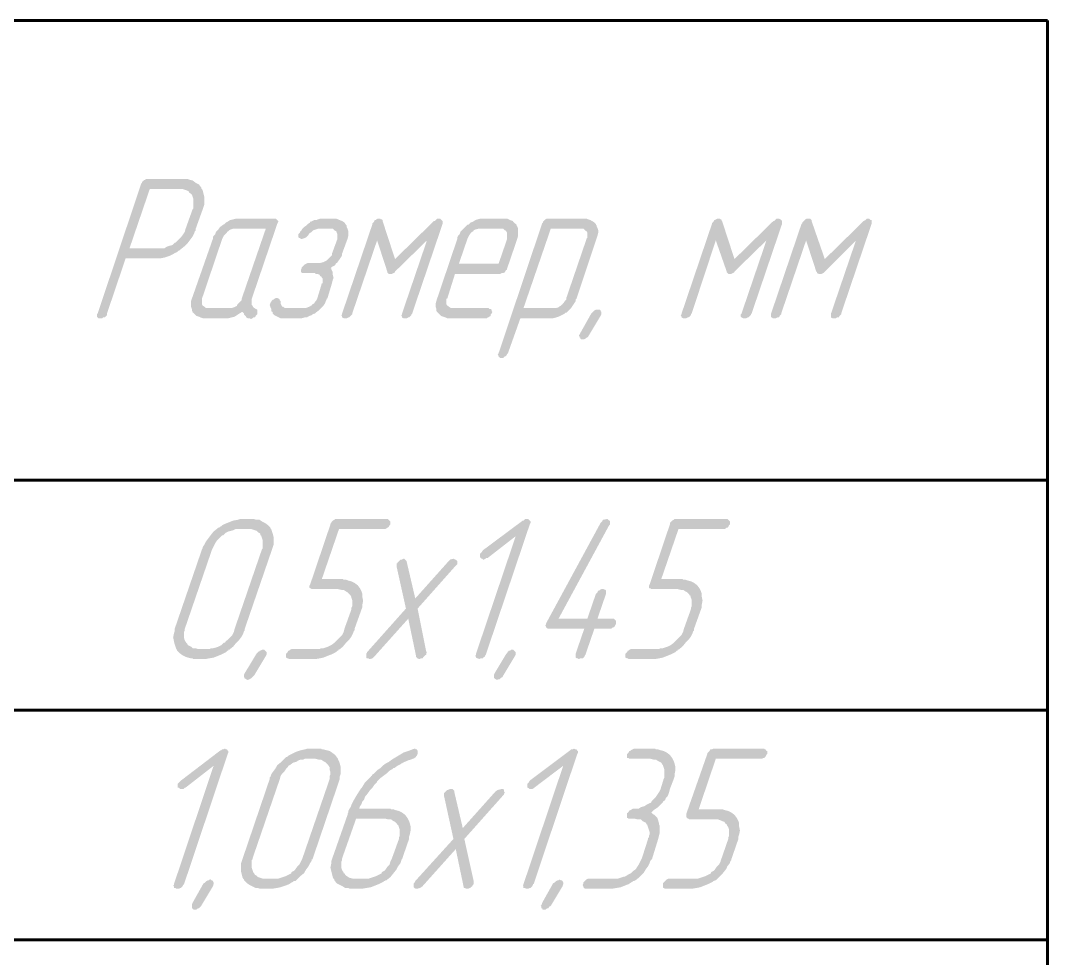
# Model space of a CAD drawing. Extents: x 260 to 1101, y 70 to 664.
# Drawn here: x 734.27 to 767.77, y 272.18 to 302.79 of the extents above; entities that cross this region are included whole.
import ezdxf

# ---------------------------------------------------------------- set-up
doc = ezdxf.new("R2010")
doc.units = 0
doc.header["$MEASUREMENT"] = 0
doc.layers.add('PDF _Геометрия', color=7, linetype='CONTINUOUS')
doc.layers.add('PDF _Сплошная заливка', color=7, linetype='CONTINUOUS')

msp = doc.modelspace()

# ---------------------------------------------------------------- hatches: boundary and pattern name
at = {"layer": 'PDF _Сплошная заливка', "transparency": 33554559}
h = msp.add_hatch(color=256, dxfattribs=at)
h.paths.add_polyline_path([(739.448, 297.291), (738.483, 297.291), (737.823, 295.36), (738.839, 295.36), (738.89, 295.36), (738.966, 295.36), (739.042, 295.411), (739.118, 295.436), (739.22, 295.462), (739.296, 295.538), (739.321, 295.538), (739.347, 295.563), (739.398, 295.614), (739.448, 295.665), (739.499, 295.716), (739.575, 295.817), (739.626, 295.894), (739.652, 295.995), (739.88, 296.63), (739.906, 296.656), (739.906, 296.681), (739.906, 296.732), (739.906, 296.808), (739.906, 296.884), (739.906, 296.96), (739.88, 297.037), (739.855, 297.113), (739.83, 297.113), (739.83, 297.138), (739.779, 297.164), (739.753, 297.214), (739.702, 297.24), (739.626, 297.265), (739.55, 297.291)], flags=0)
h.paths.add_polyline_path([(739.626, 297.621), (739.702, 297.621), (739.779, 297.595), (739.88, 297.57), (739.982, 297.494), (740.084, 297.443), (740.16, 297.341), (740.16, 297.316), (740.185, 297.291), (740.211, 297.24), (740.236, 297.138), (740.261, 297.037), (740.261, 296.935), (740.261, 296.783), (740.236, 296.706), (740.211, 296.63), (739.982, 295.995), (739.982, 295.995), (739.982, 295.97), (739.982, 295.944), (739.957, 295.919), (739.931, 295.843), (739.88, 295.741), (739.804, 295.64), (739.728, 295.538), (739.601, 295.411), (739.474, 295.309), (739.474, 295.309), (739.448, 295.284), (739.423, 295.284), (739.398, 295.259), (739.372, 295.233), (739.321, 295.208), (739.22, 295.157), (739.118, 295.106), (738.966, 295.055), (738.839, 295.03), (738.686, 295.03), (737.696, 295.03), (737.086, 293.227), (737.086, 293.201), (737.086, 293.176), (737.06, 293.15), (737.01, 293.1), (736.984, 293.1), (736.959, 293.1), (736.933, 293.074), (736.883, 293.074), (736.857, 293.074), (736.857, 293.074), (736.806, 293.074), (736.781, 293.1), (736.781, 293.1), (736.756, 293.125), (736.756, 293.176), (736.756, 293.201), (736.781, 293.227), (738.204, 297.468), (738.204, 297.468), (738.229, 297.494), (738.229, 297.519), (738.254, 297.545), (738.28, 297.57), (738.331, 297.595), (738.381, 297.621), (738.432, 297.621), (739.601, 297.621)], flags=0)
h = msp.add_hatch(color=256, dxfattribs=at)
h.paths.add_polyline_path([(742.268, 295.995), (741.278, 295.995), (741.252, 295.995), (741.201, 295.995), (741.125, 295.97), (741.074, 295.944), (741.024, 295.894), (741.024, 295.894), (740.998, 295.894), (740.998, 295.868), (740.973, 295.843), (740.896, 295.767), (740.871, 295.716), (740.846, 295.665), (740.185, 293.709), (740.185, 293.709), (740.185, 293.709), (740.185, 293.658), (740.185, 293.633), (740.185, 293.557), (740.185, 293.531), (740.211, 293.481), (740.211, 293.481), (740.211, 293.481), (740.261, 293.455), (740.312, 293.404), (740.363, 293.404), (740.414, 293.404), (741.074, 293.404), (741.1, 293.404), (741.151, 293.404), (741.227, 293.43), (741.278, 293.455), (741.328, 293.481), (741.328, 293.481), (741.328, 293.506), (741.354, 293.531), (741.379, 293.557), (741.455, 293.633), (741.481, 293.658), (741.481, 293.709)], flags=0)
h.paths.add_polyline_path([(742.599, 296.325), (742.624, 296.3), (742.649, 296.275), (742.675, 296.249), (742.675, 296.224), (742.649, 296.173), (741.811, 293.709), (741.811, 293.709), (741.811, 293.709), (741.811, 293.684), (741.811, 293.658), (741.811, 293.582), (741.811, 293.506), (741.811, 293.506), (741.836, 293.481), (741.862, 293.43), (741.938, 293.379), (741.938, 293.379), (741.938, 293.379), (741.989, 293.354), (741.989, 293.328), (741.989, 293.303), (741.989, 293.277), (741.989, 293.227), (741.989, 293.201), (741.964, 293.176), (741.938, 293.15), (741.913, 293.1), (741.887, 293.1), (741.862, 293.1), (741.836, 293.074), (741.786, 293.049), (741.735, 293.074), (741.709, 293.074), (741.684, 293.074), (741.633, 293.1), (741.608, 293.15), (741.582, 293.176), (741.582, 293.176), (741.557, 293.201), (741.557, 293.227), (741.532, 293.252), (741.506, 293.277), (741.481, 293.277), (741.455, 293.252), (741.405, 293.227), (741.328, 293.176), (741.252, 293.125), (741.151, 293.1), (741.049, 293.074), (740.947, 293.074), (740.261, 293.074), (740.211, 293.074), (740.134, 293.1), (740.084, 293.125), (740.007, 293.15), (739.957, 293.201), (739.906, 293.252), (739.88, 293.252), (739.88, 293.277), (739.855, 293.328), (739.855, 293.379), (739.83, 293.455), (739.83, 293.531), (739.83, 293.633), (739.855, 293.709), (740.541, 295.665), (740.541, 295.69), (740.541, 295.716), (740.566, 295.767), (740.617, 295.817), (740.643, 295.894), (740.719, 295.97), (740.77, 296.046), (740.871, 296.122), (740.871, 296.122), (740.922, 296.148), (740.973, 296.198), (741.024, 296.224), (741.1, 296.275), (741.201, 296.3), (741.303, 296.325), (741.405, 296.325), (742.573, 296.325)], flags=0)
for points in [[(744.555, 296.325), (744.631, 296.3), (744.682, 296.275), (744.758, 296.249), (744.834, 296.198), (744.885, 296.122), (744.885, 296.122), (744.91, 296.097), (744.91, 296.046), (744.936, 295.995), (744.961, 295.919), (744.961, 295.868), (744.961, 295.767), (744.936, 295.665), (744.758, 295.182), (744.758, 295.182), (744.758, 295.157), (744.758, 295.132), (744.733, 295.081), (744.682, 295.005), (744.606, 294.903), (744.606, 294.903), (744.606, 294.878), (744.58, 294.878), (744.555, 294.852), (744.529, 294.801), (744.479, 294.776), (744.428, 294.751), (744.377, 294.7), (744.402, 294.7), (744.402, 294.674), (744.428, 294.624), (744.453, 294.573), (744.453, 294.497), (744.479, 294.395), (744.453, 294.319), (744.428, 294.217), (744.275, 293.709), (744.25, 293.709), (744.25, 293.684), (744.225, 293.633), (744.199, 293.557), (744.148, 293.481), (744.072, 293.404), (743.996, 293.328), (743.894, 293.252), (743.894, 293.252), (743.894, 293.252), (743.869, 293.227), (743.843, 293.227), (743.793, 293.201), (743.767, 293.176), (743.691, 293.15), (743.64, 293.125), (743.64, 293.125), (743.615, 293.1), (743.589, 293.1), (743.539, 293.1), (743.437, 293.074), (743.361, 293.074), (742.827, 293.074), (742.802, 293.074), (742.751, 293.074), (742.7, 293.1), (742.649, 293.125), (742.599, 293.15), (742.548, 293.176), (742.548, 293.176), (742.522, 293.201), (742.497, 293.227), (742.497, 293.277), (742.446, 293.303), (742.446, 293.379), (742.421, 293.43), (742.395, 293.506), (742.421, 293.582), (742.421, 293.582), (742.446, 293.608), (742.446, 293.633), (742.497, 293.684), (742.522, 293.684), (742.548, 293.709), (742.599, 293.735), (742.624, 293.735), (742.649, 293.735), (742.7, 293.709), (742.7, 293.709), (742.726, 293.684), (742.726, 293.658), (742.751, 293.633), (742.751, 293.608), (742.751, 293.608), (742.751, 293.557), (742.776, 293.506), (742.802, 293.455), (742.827, 293.455), (742.853, 293.43), (742.904, 293.404), (742.98, 293.404), (743.488, 293.404), (743.513, 293.404), (743.564, 293.404), (743.64, 293.43), (743.691, 293.455), (743.742, 293.481), (743.767, 293.481), (743.767, 293.506), (743.793, 293.531), (743.843, 293.557), (743.894, 293.633), (743.92, 293.658), (743.945, 293.709), (744.098, 294.217), (744.098, 294.217), (744.123, 294.217), (744.123, 294.268), (744.123, 294.293), (744.123, 294.319), (744.123, 294.37), (744.098, 294.395), (744.072, 294.446), (744.072, 294.446), (744.047, 294.446), (744.021, 294.497), (743.945, 294.522), (743.894, 294.522), (743.869, 294.547), (743.513, 294.547), (743.488, 294.547), (743.462, 294.547), (743.437, 294.573), (743.412, 294.573), (743.412, 294.624), (743.412, 294.649), (743.437, 294.7), (743.437, 294.7), (743.437, 294.725), (743.462, 294.751), (743.513, 294.801), (743.513, 294.801), (743.539, 294.827), (743.589, 294.852), (743.64, 294.878), (743.996, 294.878), (744.021, 294.878), (744.047, 294.878), (744.148, 294.903), (744.199, 294.928), (744.25, 294.954), (744.25, 294.954), (744.275, 294.979), (744.301, 295.005), (744.326, 295.03), (744.402, 295.106), (744.428, 295.132), (744.428, 295.182), (744.606, 295.665), (744.606, 295.69), (744.606, 295.69), (744.606, 295.716), (744.606, 295.741), (744.606, 295.792), (744.606, 295.817), (744.58, 295.868), (744.58, 295.894), (744.58, 295.894), (744.555, 295.919), (744.504, 295.944), (744.453, 295.995), (744.402, 295.995), (744.352, 295.995), (743.996, 295.995), (743.97, 295.995), (743.894, 295.97), (743.818, 295.944), (743.818, 295.944), (743.793, 295.919), (743.767, 295.894), (743.691, 295.843), (743.64, 295.767), (743.64, 295.767), (743.615, 295.741), (743.589, 295.716), (743.539, 295.69), (743.539, 295.69), (743.462, 295.665), (743.437, 295.665), (743.412, 295.665), (743.386, 295.69), (743.361, 295.69), (743.335, 295.716), (743.335, 295.741), (743.335, 295.767), (743.335, 295.817), (743.386, 295.868), (743.386, 295.894), (743.412, 295.919), (743.437, 295.944), (743.462, 295.995), (743.513, 296.046), (743.589, 296.097), (743.64, 296.148), (743.716, 296.198), (743.716, 296.224), (743.742, 296.224), (743.793, 296.249), (743.843, 296.275), (743.92, 296.275), (743.97, 296.3), (744.047, 296.325), (744.148, 296.325), (744.504, 296.325)], [(747.959, 296.325), (747.984, 296.3), (748.01, 296.275), (748.01, 296.275), (748.035, 296.249), (748.035, 296.198), (748.035, 296.173), (748.035, 296.148), (747.044, 293.227), (747.019, 293.201), (747.019, 293.176), (746.994, 293.15), (746.943, 293.1), (746.943, 293.1), (746.917, 293.1), (746.867, 293.074), (746.816, 293.074), (746.816, 293.074), (746.79, 293.074), (746.765, 293.074), (746.714, 293.1), (746.714, 293.1), (746.714, 293.125), (746.689, 293.176), (746.714, 293.201), (746.714, 293.227), (747.527, 295.614), (746.486, 294.598), (746.486, 294.598), (746.486, 294.573), (746.435, 294.547), (746.384, 294.522), (746.359, 294.522), (746.333, 294.522), (746.308, 294.522), (746.282, 294.522), (746.257, 294.547), (746.232, 294.573), (746.232, 294.598), (745.901, 295.614), (745.088, 293.227), (745.088, 293.201), (745.063, 293.176), (745.038, 293.15), (744.987, 293.1), (744.987, 293.1), (744.961, 293.1), (744.91, 293.074), (744.86, 293.074), (744.86, 293.074), (744.834, 293.074), (744.809, 293.074), (744.758, 293.1), (744.758, 293.1), (744.758, 293.125), (744.733, 293.176), (744.758, 293.201), (744.758, 293.227), (745.749, 296.148), (745.749, 296.173), (745.774, 296.198), (745.8, 296.224), (745.825, 296.275), (745.85, 296.275), (745.876, 296.3), (745.927, 296.325), (745.977, 296.325), (746.003, 296.325), (746.003, 296.325), (746.028, 296.3), (746.028, 296.3), (746.054, 296.3), (746.079, 296.275), (746.079, 296.249), (746.486, 295.005), (747.756, 296.249), (747.781, 296.249), (747.781, 296.249), (747.807, 296.275), (747.857, 296.325), (747.908, 296.325), (747.934, 296.325)], [(759.01, 296.325), (759.061, 296.3), (759.086, 296.275), (759.086, 296.275), (759.112, 296.249), (759.112, 296.198), (759.112, 296.173), (759.112, 296.148), (758.121, 293.227), (758.096, 293.201), (758.096, 293.176), (758.07, 293.15), (758.019, 293.1), (758.019, 293.1), (757.994, 293.1), (757.943, 293.074), (757.892, 293.074), (757.892, 293.074), (757.867, 293.074), (757.841, 293.074), (757.791, 293.1), (757.791, 293.1), (757.765, 293.125), (757.765, 293.176), (757.765, 293.201), (757.791, 293.227), (758.604, 295.614), (757.562, 294.598), (757.562, 294.598), (757.562, 294.573), (757.511, 294.547), (757.46, 294.522), (757.435, 294.522), (757.41, 294.522), (757.384, 294.522), (757.359, 294.522), (757.333, 294.547), (757.308, 294.573), (757.308, 294.598), (756.952, 295.614), (756.165, 293.227), (756.139, 293.201), (756.139, 293.176), (756.114, 293.15), (756.063, 293.1), (756.063, 293.1), (756.038, 293.1), (755.987, 293.074), (755.936, 293.074), (755.936, 293.074), (755.911, 293.074), (755.885, 293.074), (755.835, 293.1), (755.835, 293.1), (755.835, 293.125), (755.809, 293.176), (755.835, 293.201), (755.835, 293.227), (756.825, 296.148), (756.825, 296.173), (756.851, 296.198), (756.876, 296.224), (756.901, 296.275), (756.927, 296.275), (756.952, 296.3), (757.003, 296.325), (757.054, 296.325), (757.079, 296.325), (757.079, 296.325), (757.105, 296.3), (757.105, 296.3), (757.13, 296.3), (757.13, 296.275), (757.156, 296.249), (757.562, 295.005), (758.832, 296.249), (758.832, 296.249), (758.858, 296.249), (758.883, 296.275), (758.934, 296.325), (758.985, 296.325)], [(761.957, 296.325), (761.982, 296.3), (762.008, 296.275), (762.033, 296.275), (762.033, 296.249), (762.033, 296.198), (762.033, 296.173), (762.033, 296.148), (761.043, 293.227), (761.043, 293.201), (761.017, 293.176), (760.992, 293.15), (760.966, 293.1), (760.941, 293.1), (760.915, 293.1), (760.865, 293.074), (760.839, 293.074), (760.814, 293.074), (760.788, 293.074), (760.763, 293.074), (760.712, 293.1), (760.712, 293.1), (760.712, 293.125), (760.712, 293.176), (760.712, 293.201), (760.712, 293.227), (761.525, 295.614), (760.509, 294.598), (760.509, 294.598), (760.484, 294.573), (760.458, 294.547), (760.407, 294.522), (760.357, 294.522), (760.331, 294.522), (760.331, 294.522), (760.306, 294.522), (760.255, 294.547), (760.255, 294.573), (760.23, 294.598), (759.899, 295.614), (759.086, 293.227), (759.086, 293.201), (759.061, 293.176), (759.035, 293.15), (759.01, 293.1), (758.985, 293.1), (758.959, 293.1), (758.908, 293.074), (758.883, 293.074), (758.858, 293.074), (758.832, 293.074), (758.807, 293.074), (758.781, 293.1), (758.756, 293.1), (758.756, 293.125), (758.756, 293.176), (758.756, 293.201), (758.756, 293.227), (759.747, 296.148), (759.772, 296.173), (759.772, 296.198), (759.798, 296.224), (759.848, 296.275), (759.848, 296.275), (759.874, 296.3), (759.925, 296.325), (759.975, 296.325), (760.001, 296.325), (760.026, 296.325), (760.052, 296.3), (760.052, 296.3), (760.052, 296.3), (760.077, 296.275), (760.077, 296.249), (760.509, 295.005), (761.779, 296.249), (761.779, 296.249), (761.779, 296.249), (761.83, 296.275), (761.881, 296.325), (761.906, 296.325), (761.932, 296.325)], [(753.142, 293.354), (753.167, 293.354), (753.192, 293.328), (753.192, 293.303), (753.218, 293.277), (753.218, 293.252), (753.218, 293.227), (753.218, 293.201), (753.192, 293.15), (752.811, 292.515), (752.786, 292.465), (752.735, 292.439), (752.71, 292.414), (752.71, 292.414), (752.659, 292.388), (752.633, 292.388), (752.608, 292.388), (752.608, 292.388), (752.557, 292.388), (752.532, 292.414), (752.532, 292.439), (752.506, 292.439), (752.506, 292.465), (752.481, 292.515), (752.506, 292.541), (752.506, 292.541), (752.532, 292.592), (752.888, 293.227), (752.938, 293.277), (752.964, 293.303), (752.989, 293.328), (752.989, 293.328), (753.04, 293.354), (753.065, 293.354), (753.091, 293.354), (753.091, 293.354)], [(746.257, 286.521), (746.282, 286.496), (746.308, 286.47), (746.333, 286.445), (746.333, 286.419), (746.333, 286.394), (746.333, 286.343), (746.333, 286.343), (746.308, 286.318), (746.282, 286.267), (746.257, 286.242), (746.232, 286.242), (746.206, 286.216), (746.155, 286.191), (746.104, 286.191), (744.656, 286.191), (744.098, 284.565), (744.783, 284.565), (744.809, 284.54), (744.885, 284.54), (744.961, 284.514), (745.063, 284.489), (745.165, 284.438), (745.266, 284.362), (745.342, 284.26), (745.342, 284.26), (745.368, 284.21), (745.393, 284.159), (745.419, 284.083), (745.419, 283.981), (745.444, 283.854), (745.419, 283.727), (745.419, 283.651), (745.393, 283.575), (745.165, 282.94), (745.165, 282.914), (745.165, 282.914), (745.165, 282.889), (745.139, 282.863), (745.114, 282.787), (745.063, 282.686), (744.987, 282.584), (744.885, 282.482), (744.783, 282.356), (744.656, 282.254), (744.631, 282.254), (744.631, 282.228), (744.606, 282.228), (744.58, 282.203), (744.555, 282.178), (744.504, 282.152), (744.402, 282.101), (744.275, 282.051), (744.148, 282), (744.021, 281.974), (743.869, 281.949), (743.03, 281.949), (743.005, 281.974), (742.98, 281.974), (742.929, 282), (742.929, 282), (742.929, 282.025), (742.929, 282.076), (742.929, 282.127), (742.929, 282.127), (742.954, 282.152), (742.98, 282.178), (743.005, 282.228), (743.03, 282.228), (743.056, 282.254), (743.107, 282.279), (743.158, 282.279), (744.021, 282.279), (744.072, 282.305), (744.148, 282.305), (744.225, 282.33), (744.301, 282.356), (744.402, 282.406), (744.504, 282.482), (744.504, 282.482), (744.529, 282.508), (744.58, 282.559), (744.631, 282.609), (744.682, 282.66), (744.758, 282.736), (744.809, 282.838), (744.834, 282.94), (745.063, 283.575), (745.063, 283.6), (745.063, 283.626), (745.088, 283.676), (745.088, 283.727), (745.088, 283.803), (745.088, 283.879), (745.063, 283.956), (745.038, 284.032), (745.012, 284.032), (745.012, 284.057), (744.961, 284.108), (744.936, 284.133), (744.885, 284.159), (744.809, 284.21), (744.733, 284.21), (744.631, 284.235), (743.793, 284.235), (743.767, 284.235), (743.742, 284.26), (743.716, 284.26), (743.691, 284.286), (743.691, 284.337), (743.716, 284.387), (744.377, 286.343), (744.377, 286.369), (744.402, 286.394), (744.402, 286.419), (744.428, 286.445), (744.453, 286.47), (744.504, 286.496), (744.529, 286.521), (744.606, 286.521), (746.232, 286.521)], [(750.83, 286.521), (750.855, 286.496), (750.881, 286.47), (750.881, 286.47), (750.906, 286.445), (750.906, 286.394), (750.881, 286.343), (749.458, 282.127), (749.458, 282.101), (749.433, 282.076), (749.407, 282.025), (749.356, 282), (749.356, 281.974), (749.331, 281.974), (749.28, 281.974), (749.229, 281.949), (749.229, 281.949), (749.204, 281.974), (749.178, 281.974), (749.128, 282), (749.128, 282), (749.128, 282.025), (749.102, 282.051), (749.128, 282.101), (749.128, 282.127), (750.423, 285.962), (749.509, 285.251), (749.483, 285.251), (749.458, 285.251), (749.433, 285.226), (749.382, 285.2), (749.356, 285.2), (749.331, 285.226), (749.306, 285.226), (749.28, 285.251), (749.255, 285.276), (749.255, 285.302), (749.255, 285.327), (749.255, 285.378), (749.255, 285.378), (749.28, 285.403), (749.306, 285.429), (749.356, 285.505), (750.652, 286.47), (750.677, 286.47), (750.703, 286.496), (750.728, 286.521), (750.779, 286.521), (750.804, 286.521)], [(753.421, 286.521), (753.446, 286.496), (753.472, 286.47), (753.497, 286.47), (753.497, 286.445), (753.497, 286.394), (753.497, 286.343), (753.472, 286.318), (751.821, 283.27), (752.761, 283.27), (753.04, 284.083), (753.04, 284.083), (753.065, 284.108), (753.091, 284.133), (753.116, 284.184), (753.142, 284.184), (753.167, 284.21), (753.218, 284.235), (753.269, 284.235), (753.269, 284.235), (753.294, 284.235), (753.345, 284.21), (753.37, 284.184), (753.37, 284.184), (753.37, 284.159), (753.37, 284.133), (753.37, 284.083), (753.091, 283.27), (753.599, 283.27), (753.624, 283.27), (753.65, 283.244), (753.675, 283.219), (753.701, 283.194), (753.701, 283.168), (753.701, 283.143), (753.701, 283.092), (753.701, 283.092), (753.675, 283.067), (753.65, 283.016), (753.624, 282.99), (753.599, 282.99), (753.573, 282.965), (753.523, 282.94), (753.472, 282.94), (752.989, 282.94), (752.71, 282.127), (752.71, 282.101), (752.684, 282.076), (752.659, 282.025), (752.633, 282), (752.608, 281.974), (752.583, 281.974), (752.532, 281.974), (752.481, 281.949), (752.481, 281.949), (752.456, 281.974), (752.43, 281.974), (752.379, 282), (752.379, 282), (752.379, 282.025), (752.379, 282.051), (752.379, 282.101), (752.379, 282.127), (752.659, 282.94), (751.516, 282.94), (751.49, 282.94), (751.44, 282.965), (751.414, 282.99), (751.414, 282.99), (751.414, 283.016), (751.389, 283.041), (751.414, 283.092), (751.414, 283.117), (753.192, 286.394), (753.192, 286.394), (753.218, 286.419), (753.243, 286.445), (753.269, 286.496), (753.396, 286.521), (753.396, 286.521)], [(757.333, 286.521), (757.359, 286.496), (757.384, 286.47), (757.41, 286.445), (757.41, 286.419), (757.41, 286.394), (757.41, 286.343), (757.41, 286.343), (757.384, 286.318), (757.359, 286.267), (757.333, 286.242), (757.308, 286.242), (757.283, 286.216), (757.232, 286.191), (757.181, 286.191), (755.733, 286.191), (755.174, 284.565), (755.86, 284.565), (755.885, 284.54), (755.962, 284.54), (756.038, 284.514), (756.139, 284.489), (756.241, 284.438), (756.343, 284.362), (756.419, 284.26), (756.419, 284.26), (756.444, 284.21), (756.47, 284.159), (756.495, 284.083), (756.495, 283.981), (756.52, 283.854), (756.495, 283.727), (756.495, 283.651), (756.47, 283.575), (756.241, 282.94), (756.241, 282.914), (756.241, 282.914), (756.241, 282.889), (756.216, 282.863), (756.19, 282.787), (756.139, 282.686), (756.063, 282.584), (755.962, 282.482), (755.86, 282.356), (755.733, 282.254), (755.707, 282.254), (755.707, 282.228), (755.682, 282.228), (755.657, 282.203), (755.631, 282.178), (755.58, 282.152), (755.479, 282.101), (755.352, 282.051), (755.225, 282), (755.098, 281.974), (754.945, 281.949), (754.107, 281.949), (754.082, 281.974), (754.056, 281.974), (754.005, 282), (754.005, 282), (754.005, 282.025), (754.005, 282.076), (754.005, 282.127), (754.005, 282.127), (754.031, 282.152), (754.056, 282.178), (754.082, 282.228), (754.107, 282.228), (754.132, 282.254), (754.183, 282.279), (754.234, 282.279), (755.098, 282.279), (755.149, 282.305), (755.225, 282.305), (755.301, 282.33), (755.377, 282.356), (755.479, 282.406), (755.58, 282.482), (755.58, 282.482), (755.606, 282.508), (755.657, 282.559), (755.707, 282.609), (755.758, 282.66), (755.835, 282.736), (755.885, 282.838), (755.911, 282.94), (756.139, 283.575), (756.139, 283.6), (756.139, 283.626), (756.165, 283.676), (756.165, 283.727), (756.165, 283.803), (756.165, 283.879), (756.139, 283.956), (756.114, 284.032), (756.089, 284.032), (756.089, 284.057), (756.038, 284.108), (756.012, 284.133), (755.962, 284.159), (755.885, 284.21), (755.809, 284.21), (755.707, 284.235), (754.869, 284.235), (754.844, 284.235), (754.818, 284.26), (754.793, 284.26), (754.767, 284.286), (754.767, 284.337), (754.793, 284.387), (755.453, 286.343), (755.453, 286.369), (755.453, 286.394), (755.479, 286.419), (755.504, 286.445), (755.53, 286.47), (755.58, 286.496), (755.606, 286.521), (755.682, 286.521), (757.308, 286.521)], [(748.442, 285.2), (748.467, 285.2), (748.493, 285.175), (748.493, 285.175), (748.518, 285.149), (748.518, 285.099), (748.518, 285.048), (748.518, 285.048), (748.493, 285.022), (748.467, 284.997), (748.442, 284.972), (747.222, 283.6), (747.502, 282.203), (747.502, 282.203), (747.527, 282.178), (747.502, 282.152), (747.502, 282.101), (747.502, 282.101), (747.476, 282.076), (747.451, 282.051), (747.4, 282), (747.4, 282), (747.375, 281.974), (747.324, 281.974), (747.273, 281.949), (747.273, 281.949), (747.222, 281.974), (747.197, 282), (747.172, 282.025), (747.172, 282.051), (746.917, 283.27), (745.825, 282.051), (745.749, 281.974), (745.647, 281.949), (745.647, 281.949), (745.622, 281.974), (745.571, 281.974), (745.546, 282), (745.546, 282), (745.546, 282.025), (745.546, 282.076), (745.546, 282.127), (745.546, 282.127), (745.571, 282.152), (745.571, 282.178), (745.596, 282.203), (746.841, 283.6), (746.536, 284.972), (746.536, 285.073), (746.562, 285.073), (746.562, 285.099), (746.587, 285.124), (746.638, 285.175), (746.638, 285.175), (746.663, 285.2), (746.714, 285.2), (746.765, 285.226), (746.79, 285.226), (746.816, 285.2), (746.841, 285.175), (746.867, 285.149), (746.867, 285.124), (747.146, 283.93), (748.213, 285.124), (748.289, 285.2), (748.391, 285.226), (748.391, 285.226)], [(742.218, 282.254), (742.243, 282.228), (742.268, 282.203), (742.268, 282.203), (742.294, 282.178), (742.294, 282.127), (742.294, 282.101), (742.294, 282.101), (742.268, 282.051), (741.887, 281.416), (741.836, 281.365), (741.811, 281.339), (741.786, 281.314), (741.76, 281.314), (741.735, 281.289), (741.709, 281.289), (741.684, 281.263), (741.684, 281.263), (741.633, 281.289), (741.608, 281.314), (741.582, 281.314), (741.582, 281.339), (741.557, 281.365), (741.557, 281.39), (741.557, 281.416), (741.557, 281.441), (741.582, 281.492), (741.964, 282.127), (741.989, 282.152), (742.04, 282.203), (742.065, 282.203), (742.065, 282.228), (742.091, 282.228), (742.141, 282.254), (742.167, 282.254), (742.167, 282.254)], [(750.347, 282.254), (750.372, 282.228), (750.398, 282.203), (750.398, 282.203), (750.423, 282.178), (750.423, 282.127), (750.423, 282.101), (750.423, 282.101), (750.398, 282.051), (750.017, 281.416), (749.991, 281.365), (749.941, 281.339), (749.915, 281.314), (749.915, 281.314), (749.89, 281.289), (749.839, 281.289), (749.814, 281.263), (749.814, 281.263), (749.788, 281.289), (749.737, 281.314), (749.737, 281.314), (749.712, 281.339), (749.712, 281.365), (749.712, 281.39), (749.712, 281.416), (749.712, 281.441), (749.737, 281.492), (750.118, 282.127), (750.144, 282.152), (750.169, 282.203), (750.195, 282.203), (750.195, 282.228), (750.245, 282.228), (750.271, 282.254), (750.296, 282.254), (750.322, 282.254)], [(740.973, 279.003), (740.998, 279.003), (741.024, 278.977), (741.024, 278.952), (741.049, 278.952), (741.049, 278.901), (741.024, 278.85), (739.601, 274.608), (739.601, 274.608), (739.575, 274.583), (739.55, 274.532), (739.499, 274.481), (739.499, 274.481), (739.474, 274.481), (739.423, 274.456), (739.372, 274.456), (739.372, 274.456), (739.347, 274.456), (739.321, 274.481), (739.271, 274.481), (739.271, 274.507), (739.271, 274.532), (739.245, 274.558), (739.271, 274.583), (739.271, 274.608), (740.566, 278.469), (739.652, 277.758), (739.626, 277.758), (739.601, 277.733), (739.575, 277.707), (739.525, 277.707), (739.499, 277.707), (739.474, 277.707), (739.448, 277.733), (739.423, 277.758), (739.398, 277.758), (739.398, 277.783), (739.398, 277.834), (739.398, 277.885), (739.398, 277.885), (739.423, 277.91), (739.448, 277.936), (739.499, 277.987), (740.795, 278.977), (740.82, 278.977), (740.846, 279.003), (740.871, 279.003), (740.922, 279.028), (740.947, 279.028)], [(752.379, 279.003), (752.405, 279.003), (752.43, 278.977), (752.43, 278.952), (752.456, 278.952), (752.456, 278.901), (752.43, 278.85), (751.008, 274.608), (750.982, 274.608), (750.982, 274.583), (750.957, 274.532), (750.906, 274.481), (750.906, 274.481), (750.881, 274.481), (750.83, 274.456), (750.779, 274.456), (750.779, 274.456), (750.754, 274.456), (750.728, 274.481), (750.677, 274.481), (750.677, 274.507), (750.677, 274.532), (750.652, 274.558), (750.677, 274.583), (750.677, 274.608), (751.973, 278.469), (751.033, 277.758), (751.033, 277.758), (751.008, 277.733), (750.957, 277.707), (750.931, 277.707), (750.906, 277.707), (750.881, 277.707), (750.855, 277.733), (750.804, 277.758), (750.804, 277.758), (750.804, 277.783), (750.804, 277.834), (750.804, 277.885), (750.804, 277.885), (750.83, 277.91), (750.855, 277.936), (750.881, 277.987), (752.202, 278.977), (752.202, 278.977), (752.227, 279.003), (752.278, 279.003), (752.329, 279.028), (752.329, 279.028)], [(754.996, 279.003), (755.072, 279.003), (755.149, 278.977), (755.25, 278.952), (755.352, 278.901), (755.453, 278.825), (755.53, 278.723), (755.53, 278.723), (755.555, 278.672), (755.58, 278.622), (755.606, 278.546), (755.631, 278.444), (755.631, 278.317), (755.606, 278.19), (755.606, 278.114), (755.58, 278.037), (755.453, 277.707), (755.428, 277.606), (755.403, 277.529), (755.377, 277.479), (755.377, 277.479), (755.352, 277.453), (755.326, 277.428), (755.301, 277.352), (755.225, 277.301), (755.225, 277.276), (755.199, 277.25), (755.174, 277.225), (755.123, 277.174), (755.072, 277.123), (754.996, 277.072), (754.92, 277.021), (754.844, 276.945), (754.844, 276.945), (754.869, 276.92), (754.895, 276.894), (754.945, 276.869), (754.996, 276.818), (755.047, 276.767), (755.072, 276.691), (755.098, 276.59), (755.098, 276.59), (755.098, 276.564), (755.123, 276.513), (755.123, 276.437), (755.123, 276.361), (755.123, 276.285), (755.098, 276.183), (755.072, 276.082), (754.869, 275.421), (754.869, 275.421), (754.844, 275.421), (754.844, 275.396), (754.818, 275.37), (754.793, 275.294), (754.742, 275.193), (754.666, 275.091), (754.59, 274.964), (754.463, 274.837), (754.336, 274.736), (754.336, 274.736), (754.336, 274.736), (754.285, 274.71), (754.259, 274.71), (754.234, 274.685), (754.183, 274.659), (754.107, 274.608), (753.98, 274.558), (753.853, 274.507), (753.701, 274.481), (753.548, 274.456), (752.71, 274.456), (752.684, 274.456), (752.659, 274.481), (752.633, 274.507), (752.633, 274.507), (752.633, 274.532), (752.608, 274.583), (752.633, 274.634), (752.633, 274.634), (752.633, 274.659), (752.659, 274.685), (752.684, 274.71), (752.71, 274.736), (752.735, 274.761), (752.786, 274.786), (752.837, 274.786), (753.701, 274.786), (753.751, 274.786), (753.828, 274.812), (753.904, 274.837), (754.005, 274.862), (754.082, 274.913), (754.183, 274.964), (754.209, 274.989), (754.234, 275.015), (754.259, 275.04), (754.336, 275.091), (754.386, 275.167), (754.437, 275.243), (754.488, 275.345), (754.539, 275.447), (754.742, 276.082), (754.742, 276.107), (754.767, 276.132), (754.767, 276.183), (754.793, 276.234), (754.793, 276.31), (754.767, 276.386), (754.742, 276.463), (754.717, 276.539), (754.717, 276.539), (754.691, 276.564), (754.666, 276.615), (754.615, 276.64), (754.564, 276.666), (754.514, 276.717), (754.412, 276.717), (754.31, 276.742), (754.158, 276.742), (754.107, 276.742), (754.082, 276.767), (754.056, 276.767), (754.056, 276.793), (754.056, 276.818), (754.056, 276.844), (754.056, 276.894), (754.056, 276.894), (754.056, 276.92), (754.082, 276.945), (754.132, 276.996), (754.132, 277.021), (754.158, 277.021), (754.209, 277.047), (754.259, 277.072), (754.31, 277.072), (754.361, 277.072), (754.437, 277.072), (754.514, 277.123), (754.615, 277.148), (754.691, 277.199), (754.793, 277.25), (754.818, 277.25), (754.844, 277.276), (754.869, 277.326), (754.92, 277.377), (754.996, 277.453), (755.047, 277.529), (755.098, 277.606), (755.149, 277.707), (755.25, 278.037), (755.25, 278.037), (755.276, 278.088), (755.276, 278.139), (755.276, 278.19), (755.276, 278.266), (755.276, 278.342), (755.25, 278.418), (755.225, 278.495), (755.225, 278.495), (755.199, 278.52), (755.174, 278.571), (755.123, 278.596), (755.072, 278.622), (754.996, 278.672), (754.92, 278.672), (754.818, 278.698), (754.158, 278.698), (754.132, 278.698), (754.107, 278.723), (754.056, 278.723), (754.056, 278.749), (754.056, 278.774), (754.056, 278.799), (754.056, 278.85), (754.056, 278.85), (754.082, 278.876), (754.107, 278.901), (754.132, 278.952), (754.158, 278.952), (754.183, 278.977), (754.234, 279.003), (754.285, 279.028), (754.971, 279.028)], [(758.553, 279.003), (758.578, 279.003), (758.604, 278.952), (758.629, 278.952), (758.629, 278.926), (758.629, 278.901), (758.629, 278.85), (758.629, 278.85), (758.604, 278.825), (758.578, 278.774), (758.553, 278.749), (758.527, 278.723), (758.502, 278.723), (758.451, 278.698), (758.4, 278.698), (756.952, 278.698), (756.393, 277.047), (757.079, 277.047), (757.105, 277.047), (757.181, 277.047), (757.257, 277.021), (757.359, 276.996), (757.46, 276.945), (757.562, 276.869), (757.638, 276.767), (757.638, 276.767), (757.664, 276.717), (757.689, 276.666), (757.714, 276.59), (757.714, 276.488), (757.74, 276.361), (757.714, 276.234), (757.689, 276.158), (757.689, 276.082), (757.46, 275.421), (757.46, 275.421), (757.46, 275.421), (757.46, 275.396), (757.435, 275.37), (757.41, 275.294), (757.333, 275.193), (757.283, 275.091), (757.181, 274.964), (757.079, 274.862), (756.952, 274.736), (756.927, 274.736), (756.927, 274.736), (756.901, 274.71), (756.876, 274.71), (756.851, 274.685), (756.8, 274.659), (756.698, 274.608), (756.571, 274.558), (756.444, 274.507), (756.317, 274.481), (756.165, 274.456), (755.326, 274.456), (755.301, 274.456), (755.25, 274.481), (755.225, 274.507), (755.225, 274.507), (755.225, 274.532), (755.225, 274.583), (755.225, 274.634), (755.225, 274.634), (755.25, 274.659), (755.276, 274.685), (755.301, 274.71), (755.326, 274.736), (755.352, 274.761), (755.403, 274.786), (755.453, 274.786), (756.317, 274.786), (756.368, 274.786), (756.444, 274.812), (756.52, 274.837), (756.597, 274.862), (756.698, 274.913), (756.8, 274.964), (756.8, 274.989), (756.825, 275.015), (756.876, 275.04), (756.927, 275.091), (756.978, 275.167), (757.054, 275.243), (757.105, 275.345), (757.13, 275.421), (757.359, 276.082), (757.359, 276.082), (757.359, 276.132), (757.384, 276.183), (757.384, 276.234), (757.384, 276.31), (757.384, 276.386), (757.359, 276.463), (757.308, 276.539), (757.308, 276.539), (757.308, 276.564), (757.257, 276.59), (757.232, 276.64), (757.156, 276.666), (757.105, 276.691), (757.029, 276.717), (756.927, 276.717), (756.089, 276.717), (756.063, 276.742), (756.038, 276.742), (756.012, 276.767), (755.987, 276.793), (755.987, 276.844), (755.987, 276.894), (756.673, 278.85), (756.673, 278.85), (756.673, 278.876), (756.698, 278.901), (756.724, 278.926), (756.749, 278.952), (756.774, 279.003), (756.825, 279.003), (756.876, 279.028), (758.527, 279.028)], [(749.966, 277.707), (750.017, 277.707), (750.042, 277.682), (750.042, 277.656), (750.042, 277.631), (750.068, 277.606), (750.042, 277.555), (750.042, 277.555), (750.042, 277.529), (750.017, 277.504), (749.991, 277.479), (748.747, 276.082), (749.051, 274.71), (749.051, 274.685), (749.051, 274.685), (749.051, 274.634), (749.051, 274.608), (749.051, 274.608), (749.026, 274.583), (749.001, 274.532), (748.95, 274.507), (748.95, 274.481), (748.924, 274.481), (748.874, 274.456), (748.823, 274.456), (748.797, 274.456), (748.772, 274.481), (748.747, 274.481), (748.721, 274.507), (748.721, 274.532), (748.467, 275.751), (747.375, 274.532), (747.299, 274.481), (747.197, 274.456), (747.197, 274.456), (747.172, 274.456), (747.121, 274.481), (747.095, 274.507), (747.095, 274.507), (747.095, 274.532), (747.095, 274.558), (747.095, 274.608), (747.095, 274.634), (747.095, 274.634), (747.121, 274.659), (747.146, 274.71), (748.391, 276.082), (748.086, 277.479), (748.086, 277.555), (748.086, 277.58), (748.111, 277.606), (748.137, 277.631), (748.162, 277.656), (748.188, 277.682), (748.213, 277.682), (748.264, 277.707), (748.315, 277.707), (748.34, 277.707), (748.366, 277.707), (748.391, 277.682), (748.416, 277.656), (748.416, 277.631), (748.696, 276.437), (749.763, 277.631), (749.839, 277.682), (749.941, 277.707), (749.941, 277.707)], [(740.49, 274.736), (740.515, 274.736), (740.541, 274.71), (740.541, 274.71), (740.566, 274.659), (740.566, 274.634), (740.566, 274.608), (740.566, 274.608), (740.541, 274.532), (740.16, 273.897), (740.134, 273.872), (740.084, 273.821), (740.058, 273.821), (740.058, 273.821), (740.033, 273.796), (739.982, 273.77), (739.957, 273.77), (739.957, 273.77), (739.931, 273.77), (739.88, 273.796), (739.88, 273.821), (739.855, 273.821), (739.855, 273.872), (739.855, 273.897), (739.855, 273.923), (739.855, 273.923), (739.88, 273.999), (740.236, 274.634), (740.287, 274.659), (740.312, 274.685), (740.338, 274.71), (740.338, 274.71), (740.388, 274.736), (740.414, 274.736), (740.439, 274.761), (740.465, 274.761)], [(751.897, 274.736), (751.922, 274.736), (751.948, 274.71), (751.948, 274.71), (751.973, 274.659), (751.973, 274.634), (751.973, 274.608), (751.973, 274.608), (751.948, 274.532), (751.567, 273.897), (751.516, 273.872), (751.49, 273.821), (751.465, 273.821), (751.465, 273.821), (751.414, 273.796), (751.389, 273.77), (751.363, 273.77), (751.363, 273.77), (751.312, 273.77), (751.287, 273.796), (751.287, 273.821), (751.262, 273.821), (751.262, 273.872), (751.236, 273.897), (751.262, 273.923), (751.262, 273.923), (751.287, 273.999), (751.643, 274.634), (751.693, 274.659), (751.719, 274.685), (751.744, 274.71), (751.744, 274.71), (751.795, 274.736), (751.821, 274.736), (751.846, 274.761), (751.846, 274.761)]]:
    msp.add_hatch(color=256, dxfattribs=at).paths.add_polyline_path(points)
h = msp.add_hatch(color=256, dxfattribs=at)
h.paths.add_polyline_path([(749.941, 295.995), (749.255, 295.995), (749.229, 295.995), (749.204, 295.995), (749.102, 295.97), (749.051, 295.944), (749.026, 295.894), (749.001, 295.894), (749.001, 295.894), (748.975, 295.868), (748.95, 295.843), (748.899, 295.767), (748.874, 295.716), (748.848, 295.665), (748.569, 294.852), (749.864, 294.852), (750.144, 295.665), (750.144, 295.69), (750.144, 295.69), (750.144, 295.716), (750.144, 295.741), (750.144, 295.817), (750.144, 295.868), (750.118, 295.894), (750.118, 295.919), (750.118, 295.919), (750.068, 295.944), (750.017, 295.995), (749.966, 295.995)], flags=0)
h.paths.add_polyline_path([(750.144, 296.325), (750.195, 296.3), (750.245, 296.275), (750.322, 296.249), (750.372, 296.198), (750.423, 296.148), (750.449, 296.122), (750.449, 296.097), (750.474, 296.071), (750.499, 295.995), (750.499, 295.944), (750.499, 295.868), (750.499, 295.767), (750.474, 295.665), (750.144, 294.7), (750.144, 294.674), (750.118, 294.649), (750.118, 294.649), (750.093, 294.624), (750.068, 294.573), (750.017, 294.547), (749.966, 294.547), (749.915, 294.522), (748.442, 294.522), (748.188, 293.709), (748.188, 293.709), (748.162, 293.709), (748.162, 293.658), (748.162, 293.633), (748.162, 293.557), (748.162, 293.531), (748.188, 293.481), (748.188, 293.481), (748.213, 293.481), (748.238, 293.455), (748.315, 293.404), (748.34, 293.404), (748.391, 293.404), (749.534, 293.404), (749.559, 293.379), (749.61, 293.379), (749.636, 293.354), (749.636, 293.328), (749.636, 293.303), (749.661, 293.277), (749.636, 293.227), (749.636, 293.227), (749.61, 293.201), (749.61, 293.15), (749.559, 293.125), (749.534, 293.1), (749.509, 293.1), (749.483, 293.074), (749.433, 293.074), (748.238, 293.074), (748.188, 293.074), (748.137, 293.1), (748.061, 293.125), (747.984, 293.15), (747.934, 293.201), (747.883, 293.252), (747.883, 293.252), (747.857, 293.277), (747.832, 293.328), (747.832, 293.379), (747.807, 293.455), (747.807, 293.531), (747.832, 293.633), (747.857, 293.709), (748.518, 295.665), (748.518, 295.69), (748.518, 295.716), (748.543, 295.767), (748.594, 295.817), (748.62, 295.894), (748.696, 295.97), (748.772, 296.046), (748.848, 296.122), (748.874, 296.122), (748.899, 296.148), (748.95, 296.198), (749.026, 296.224), (749.102, 296.275), (749.178, 296.3), (749.28, 296.325), (749.382, 296.325), (750.093, 296.325)], flags=0)
h = msp.add_hatch(color=256, dxfattribs=at)
h.paths.add_polyline_path([(752.532, 295.995), (751.567, 295.995), (750.677, 293.404), (751.668, 293.404), (751.693, 293.404), (751.719, 293.404), (751.821, 293.43), (751.846, 293.455), (751.897, 293.481), (751.922, 293.506), (751.922, 293.506), (751.948, 293.531), (751.973, 293.557), (752.024, 293.633), (752.075, 293.684), (752.075, 293.735), (752.735, 295.665), (752.735, 295.69), (752.761, 295.69), (752.761, 295.716), (752.761, 295.741), (752.761, 295.817), (752.761, 295.868), (752.735, 295.894), (752.735, 295.919), (752.71, 295.919), (752.684, 295.944), (752.633, 295.995), (752.583, 295.995)], flags=0)
h.paths.add_polyline_path([(752.735, 296.325), (752.786, 296.3), (752.862, 296.275), (752.913, 296.249), (752.989, 296.198), (753.04, 296.148), (753.04, 296.122), (753.065, 296.097), (753.065, 296.071), (753.091, 296.021), (753.116, 295.944), (753.116, 295.868), (753.091, 295.767), (753.065, 295.69), (752.405, 293.709), (752.405, 293.709), (752.379, 293.684), (752.379, 293.633), (752.329, 293.557), (752.278, 293.481), (752.227, 293.404), (752.151, 293.328), (752.075, 293.252), (752.049, 293.252), (752.024, 293.227), (751.973, 293.201), (751.922, 293.176), (751.821, 293.125), (751.744, 293.1), (751.643, 293.074), (751.541, 293.074), (750.576, 293.074), (750.169, 291.931), (750.169, 291.931), (750.144, 291.906), (750.118, 291.855), (750.093, 291.83), (750.068, 291.83), (750.042, 291.804), (750.017, 291.779), (749.966, 291.779), (749.941, 291.779), (749.915, 291.779), (749.89, 291.804), (749.864, 291.804), (749.864, 291.83), (749.864, 291.855), (749.839, 291.88), (749.864, 291.931), (751.287, 296.173), (751.287, 296.173), (751.312, 296.198), (751.312, 296.224), (751.338, 296.249), (751.363, 296.275), (751.389, 296.3), (751.44, 296.325), (751.49, 296.325), (752.684, 296.325)], flags=0)
h = msp.add_hatch(color=256, dxfattribs=at)
h.paths.add_polyline_path([(741.709, 286.191), (741.354, 286.191), (741.278, 286.191), (741.227, 286.165), (741.151, 286.14), (741.049, 286.115), (740.947, 286.064), (740.871, 285.988), (740.846, 285.988), (740.82, 285.962), (740.77, 285.911), (740.719, 285.861), (740.668, 285.81), (740.617, 285.734), (740.566, 285.632), (740.515, 285.53), (739.626, 282.94), (739.626, 282.914), (739.626, 282.889), (739.601, 282.838), (739.601, 282.787), (739.601, 282.711), (739.601, 282.635), (739.626, 282.559), (739.677, 282.482), (739.677, 282.482), (739.702, 282.457), (739.728, 282.406), (739.779, 282.381), (739.83, 282.356), (739.88, 282.305), (739.982, 282.305), (740.058, 282.279), (740.439, 282.279), (740.49, 282.305), (740.541, 282.305), (740.643, 282.33), (740.719, 282.356), (740.82, 282.406), (740.896, 282.482), (740.922, 282.482), (740.947, 282.508), (740.998, 282.559), (741.049, 282.609), (741.1, 282.66), (741.176, 282.736), (741.227, 282.838), (741.252, 282.94), (742.141, 285.53), (742.167, 285.556), (742.167, 285.581), (742.167, 285.632), (742.167, 285.683), (742.167, 285.759), (742.167, 285.835), (742.141, 285.911), (742.116, 285.988), (742.091, 285.988), (742.091, 286.038), (742.065, 286.064), (742.014, 286.089), (741.964, 286.14), (741.887, 286.165), (741.811, 286.191)], flags=0)
h.paths.add_polyline_path([(741.887, 286.521), (741.964, 286.496), (742.065, 286.496), (742.141, 286.445), (742.243, 286.394), (742.345, 286.318), (742.421, 286.242), (742.421, 286.216), (742.446, 286.191), (742.472, 286.115), (742.497, 286.038), (742.522, 285.937), (742.522, 285.81), (742.522, 285.683), (742.497, 285.607), (742.472, 285.53), (741.582, 282.94), (741.582, 282.914), (741.582, 282.914), (741.582, 282.889), (741.557, 282.863), (741.532, 282.787), (741.481, 282.686), (741.405, 282.584), (741.303, 282.482), (741.201, 282.356), (741.074, 282.254), (741.049, 282.254), (741.049, 282.228), (741.024, 282.228), (740.998, 282.203), (740.973, 282.178), (740.922, 282.152), (740.82, 282.101), (740.693, 282.051), (740.566, 282), (740.414, 281.974), (740.287, 281.949), (739.906, 281.949), (739.88, 281.974), (739.83, 281.974), (739.728, 282), (739.652, 282.025), (739.55, 282.076), (739.448, 282.152), (739.372, 282.228), (739.372, 282.254), (739.347, 282.279), (739.321, 282.356), (739.296, 282.432), (739.271, 282.533), (739.245, 282.66), (739.271, 282.787), (739.296, 282.863), (739.296, 282.94), (740.185, 285.53), (740.185, 285.556), (740.211, 285.556), (740.211, 285.581), (740.211, 285.607), (740.261, 285.683), (740.312, 285.784), (740.388, 285.886), (740.465, 285.988), (740.566, 286.115), (740.693, 286.216), (740.719, 286.242), (740.719, 286.242), (740.744, 286.242), (740.77, 286.267), (740.82, 286.292), (740.846, 286.318), (740.947, 286.369), (741.074, 286.419), (741.201, 286.47), (741.354, 286.496), (741.43, 286.521), (741.862, 286.521)], flags=0)
h = msp.add_hatch(color=256, dxfattribs=at)
h.paths.add_polyline_path([(743.894, 278.698), (743.539, 278.698), (743.488, 278.672), (743.412, 278.672), (743.335, 278.647), (743.259, 278.596), (743.158, 278.571), (743.056, 278.495), (743.056, 278.495), (743.005, 278.469), (742.98, 278.418), (742.929, 278.368), (742.878, 278.291), (742.802, 278.215), (742.751, 278.139), (742.726, 278.037), (741.836, 275.447), (741.836, 275.421), (741.811, 275.396), (741.811, 275.345), (741.811, 275.269), (741.811, 275.218), (741.811, 275.142), (741.836, 275.066), (741.862, 274.989), (741.887, 274.964), (741.887, 274.964), (741.913, 274.913), (741.964, 274.888), (742.014, 274.837), (742.091, 274.812), (742.167, 274.786), (742.268, 274.786), (742.624, 274.786), (742.675, 274.786), (742.751, 274.812), (742.827, 274.837), (742.904, 274.862), (743.005, 274.913), (743.107, 274.964), (743.107, 274.989), (743.132, 275.015), (743.183, 275.04), (743.234, 275.091), (743.285, 275.167), (743.361, 275.243), (743.412, 275.345), (743.462, 275.447), (744.352, 278.037), (744.352, 278.037), (744.352, 278.088), (744.352, 278.139), (744.377, 278.19), (744.377, 278.266), (744.352, 278.342), (744.352, 278.418), (744.301, 278.495), (744.301, 278.495), (744.275, 278.52), (744.25, 278.546), (744.199, 278.596), (744.148, 278.622), (744.072, 278.672), (743.996, 278.672)], flags=0)
h.paths.add_polyline_path([(744.098, 279.003), (744.148, 279.003), (744.25, 278.977), (744.352, 278.952), (744.428, 278.901), (744.529, 278.825), (744.606, 278.723), (744.606, 278.723), (744.631, 278.672), (744.656, 278.622), (744.682, 278.546), (744.707, 278.444), (744.707, 278.317), (744.707, 278.19), (744.682, 278.114), (744.682, 278.037), (743.793, 275.421), (743.793, 275.421), (743.767, 275.421), (743.767, 275.396), (743.767, 275.37), (743.716, 275.294), (743.666, 275.193), (743.589, 275.091), (743.513, 274.964), (743.386, 274.862), (743.259, 274.736), (743.259, 274.736), (743.259, 274.736), (743.234, 274.71), (743.183, 274.71), (743.158, 274.685), (743.107, 274.659), (743.03, 274.608), (742.904, 274.558), (742.751, 274.507), (742.624, 274.481), (742.472, 274.456), (742.116, 274.456), (742.091, 274.456), (742.014, 274.481), (741.938, 274.481), (741.836, 274.532), (741.735, 274.583), (741.659, 274.634), (741.557, 274.736), (741.557, 274.761), (741.532, 274.786), (741.506, 274.837), (741.481, 274.939), (741.455, 275.04), (741.455, 275.142), (741.455, 275.269), (741.481, 275.345), (741.506, 275.421), (742.395, 278.037), (742.395, 278.037), (742.395, 278.063), (742.395, 278.088), (742.421, 278.114), (742.446, 278.19), (742.497, 278.266), (742.573, 278.368), (742.649, 278.495), (742.776, 278.596), (742.904, 278.723), (742.904, 278.723), (742.929, 278.749), (742.929, 278.749), (742.98, 278.774), (743.005, 278.799), (743.056, 278.825), (743.158, 278.876), (743.259, 278.926), (743.412, 278.977), (743.539, 279.003), (743.615, 279.028), (744.072, 279.028)], flags=0)
h = msp.add_hatch(color=256, dxfattribs=at)
h.paths.add_polyline_path([(746.181, 276.742), (745.215, 276.742), (744.758, 275.447), (744.758, 275.421), (744.758, 275.396), (744.733, 275.345), (744.733, 275.269), (744.733, 275.218), (744.733, 275.142), (744.758, 275.066), (744.809, 274.989), (744.809, 274.964), (744.834, 274.964), (744.86, 274.913), (744.885, 274.888), (744.961, 274.837), (745.012, 274.812), (745.114, 274.786), (745.19, 274.786), (745.571, 274.786), (745.622, 274.786), (745.698, 274.812), (745.774, 274.837), (745.85, 274.862), (745.952, 274.913), (746.054, 274.964), (746.054, 274.989), (746.079, 275.015), (746.13, 275.04), (746.181, 275.091), (746.232, 275.167), (746.308, 275.243), (746.333, 275.345), (746.384, 275.447), (746.613, 276.082), (746.613, 276.107), (746.613, 276.132), (746.638, 276.183), (746.638, 276.234), (746.638, 276.31), (746.638, 276.386), (746.613, 276.463), (746.587, 276.539), (746.562, 276.539), (746.562, 276.564), (746.511, 276.615), (746.486, 276.64), (746.435, 276.666), (746.359, 276.717), (746.282, 276.717)], flags=0)
h.paths.add_polyline_path([(747.172, 279.003), (747.197, 279.003), (747.222, 278.952), (747.222, 278.952), (747.222, 278.926), (747.222, 278.901), (747.222, 278.85), (747.222, 278.85), (747.197, 278.825), (747.197, 278.799), (747.172, 278.774), (747.172, 278.749), (747.146, 278.749), (747.121, 278.723), (747.07, 278.698), (746.994, 278.672), (746.917, 278.647), (746.74, 278.571), (746.74, 278.571), (746.714, 278.546), (746.689, 278.546), (746.663, 278.52), (746.613, 278.495), (746.562, 278.469), (746.46, 278.393), (746.435, 278.393), (746.409, 278.368), (746.359, 278.342), (746.282, 278.291), (746.206, 278.215), (746.104, 278.139), (746.003, 278.063), (745.901, 277.961), (745.901, 277.936), (745.876, 277.91), (745.85, 277.885), (745.8, 277.834), (745.749, 277.758), (745.673, 277.682), (745.622, 277.606), (745.546, 277.504), (745.546, 277.504), (745.52, 277.479), (745.495, 277.428), (745.469, 277.352), (745.419, 277.301), (745.393, 277.225), (745.342, 277.148), (745.317, 277.072), (746.333, 277.072), (746.359, 277.047), (746.435, 277.047), (746.511, 277.021), (746.613, 276.996), (746.714, 276.945), (746.816, 276.869), (746.892, 276.767), (746.892, 276.767), (746.917, 276.717), (746.943, 276.666), (746.968, 276.59), (746.994, 276.488), (746.994, 276.361), (746.968, 276.234), (746.943, 276.158), (746.943, 276.082), (746.714, 275.421), (746.714, 275.421), (746.714, 275.421), (746.689, 275.396), (746.689, 275.37), (746.663, 275.294), (746.587, 275.193), (746.536, 275.091), (746.435, 274.964), (746.333, 274.837), (746.206, 274.736), (746.181, 274.736), (746.181, 274.736), (746.155, 274.71), (746.13, 274.71), (746.104, 274.685), (746.054, 274.659), (745.952, 274.608), (745.825, 274.558), (745.698, 274.507), (745.546, 274.481), (745.393, 274.456), (745.038, 274.456), (745.012, 274.456), (744.961, 274.481), (744.86, 274.481), (744.783, 274.532), (744.682, 274.583), (744.58, 274.634), (744.504, 274.736), (744.504, 274.761), (744.479, 274.786), (744.453, 274.837), (744.428, 274.939), (744.402, 275.04), (744.377, 275.142), (744.402, 275.269), (744.402, 275.345), (744.428, 275.421), (744.936, 276.869), (744.936, 276.894), (744.936, 276.894), (744.961, 276.945), (744.961, 276.996), (744.987, 277.047), (745.038, 277.123), (745.063, 277.199), (745.114, 277.301), (745.215, 277.479), (745.342, 277.682), (745.419, 277.783), (745.495, 277.91), (745.596, 278.012), (745.698, 278.114), (745.698, 278.139), (745.723, 278.139), (745.749, 278.19), (745.8, 278.215), (745.85, 278.266), (745.927, 278.342), (746.003, 278.393), (746.079, 278.469), (746.181, 278.546), (746.282, 278.596), (746.384, 278.672), (746.511, 278.749), (746.765, 278.901), (746.917, 278.952), (747.044, 279.003), (747.121, 279.028), (747.146, 279.028)], flags=0)

# ---------------------------------------------------------------- linework, layer by layer
at = {"layer": 'PDF _Геометрия', "lineweight": 60}
msp.add_lwpolyline([(767.774, 302.789), (700.762, 302.789), (700.762, 175.288), (767.774, 175.288)], close=True, dxfattribs=at)
for points in [[(700.762, 287.788), (767.774, 287.788)], [(700.762, 280.288), (767.774, 280.288)], [(700.762, 272.789), (767.774, 272.789)]]:
    msp.add_lwpolyline(points, dxfattribs=at)

doc.saveas('drawing.dxf')
